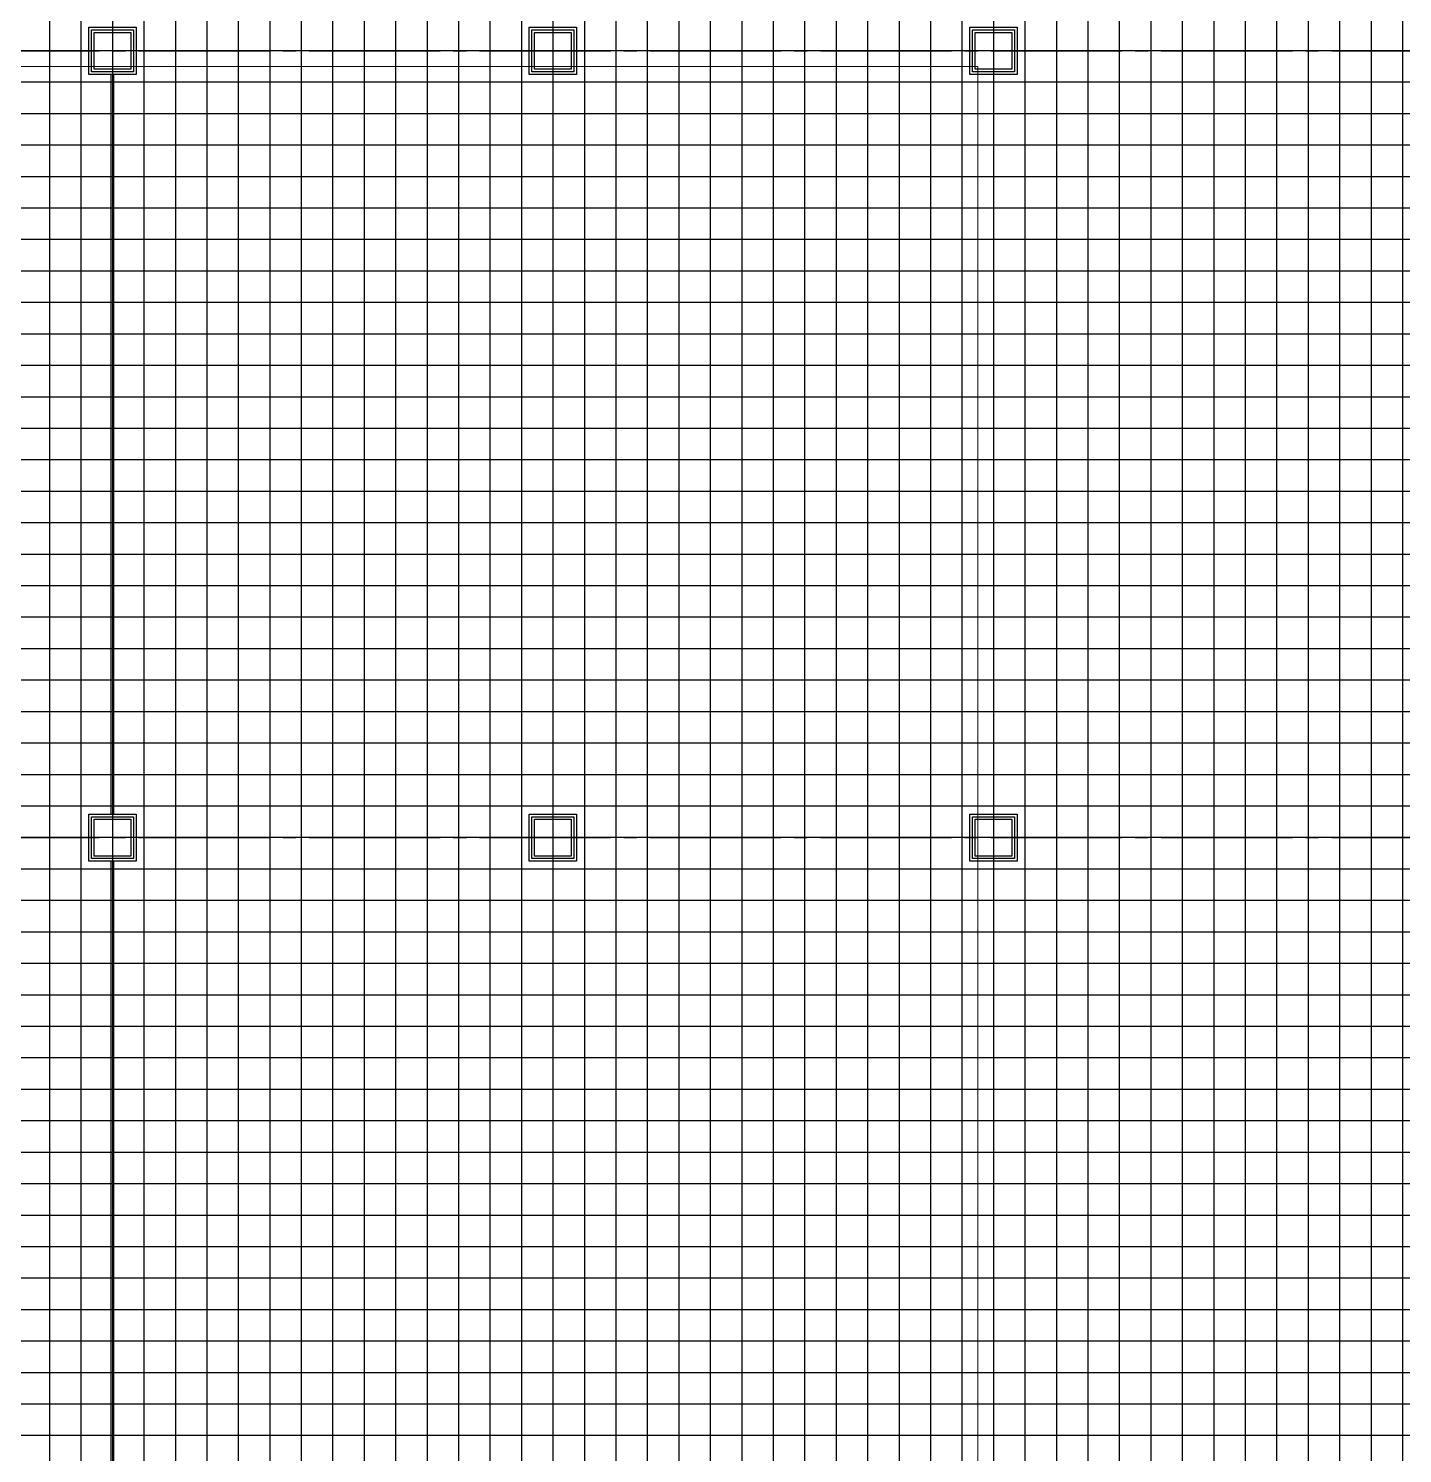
# Model space of a CAD drawing. Header units: millimetres. Extents: x -960 to 41501, y -1010 to 11880.
# Drawn here: x 7520 to 10140, y 4826 to 7542 of the extents above; entities that cross this region are included whole.
import ezdxf
from ezdxf.enums import TextEntityAlignment as Align

# ---------------------------------------------------------------- set-up
doc = ezdxf.new("R2010")
doc.units = ezdxf.units.MM
doc.header["$LTSCALE"] = 100
doc.linetypes.add('X-S-FAB-L10$0$COL-CEN-LIN', pattern=[3.25, 2.5, -0.25, 0.25, -0.25])
for name, color, linetype in [('0-XREF', 7, 'Continuous'), ('188K-SM-03-F10-ARCH-PA-Y2257103$0$K-P1S-4.2-單抗', 53, 'Continuous'), ('188K-SM-03-F10-ARCH-PA-Y2257103$0$K-P2D-4.2-雙抗', 53, 'Continuous'), ('188K-SM-03-F10-ARCH-RF-Y2257103$0$K-RF-0.55', 191, 'Continuous'), ('188K-SM-03-F10-ARCH-RF-Y2257103$0$K-RF-0.55-AREA', 6, 'Continuous'), ('X-S-FAB-L10$0$0-DIM-TXT', 8, 'Continuous'), ('X-S-FAB-L10$0$BLOCK', 8, 'Continuous'), ('X-S-FAB-L10$0$CCL', 8, 'X-S-FAB-L10$0$COL-CEN-LIN'), ('X-S-FAB-L10$0$COL-S', 8, 'Continuous'), ('X-S-FAB-L10$0$S-FNDN', 8, 'Continuous')]:
    doc.layers.add(name, color=color, linetype=linetype)
doc.styles.add('X-S-FAB-L10$0$CHINA', font='simplex.shx', dxfattribs={"width": 0.75, "bigfont": 'chineset.shx'})
doc.styles.add('X-S-FAB-L10$0$Standard', font='', dxfattribs={"width": 0.8})
doc.styles.add('X-S-FAB-L10$0$TG_NOTE_TEXT', font='simplex.shx', dxfattribs={"width": 0.75, "bigfont": 'chineset.shx'})
doc.styles.get('X-S-FAB-L10$0$Standard').set_extended_font_data('Microsoft JhengHei')

# ---------------------------------------------------------------- blocks, each defined once
blk = doc.blocks.new('X-S-FAB-L10$0$FAB2-L05')
at = {"layer": 'X-S-FAB-L10$0$CCL'}
for p, q in [((-18480, 11005), (-18480, 0)), ((-17640, 11005), (-17640, 0)), ((-16800, 11005), (-16800, 0)), ((-26880, 8220), (1210, 8220)), ((-26880, 6720), (1210, 6720))]:
    blk.add_line(p, q, dxfattribs=at)
at = {"layer": 'X-S-FAB-L10$0$COL-S'}
for points in [[(-18515, 8255), (-18445, 8255), (-18445, 8185), (-18515, 8185)], [(-17675, 8255), (-17605, 8255), (-17605, 8185), (-17675, 8185)], [(-16835, 8255), (-16765, 8255), (-16765, 8185), (-16835, 8185)], [(-18515, 6755), (-18445, 6755), (-18445, 6685), (-18515, 6685)], [(-17675, 6755), (-17605, 6755), (-17605, 6685), (-17675, 6685)], [(-16835, 6755), (-16765, 6755), (-16765, 6685), (-16835, 6685)]]:
    blk.add_lwpolyline(points, close=True, dxfattribs=at)
blk = doc.blocks.new('X-S-FAB-L10')
at = {"layer": 'X-S-FAB-L10$0$COL-S'}
for p, q in [((7645, 7535), (7715, 7535)), ((7645, 7465), (7645, 7535)), ((7715, 7535), (7715, 7465)), ((8485, 7535), (8555, 7535)), ((8485, 7465), (8485, 7535)), ((8555, 7535), (8555, 7465)), ((9325, 7535), (9395, 7535)), ((9325, 7465), (9325, 7535)), ((9395, 7535), (9395, 7465)), ((7715, 7465), (7645, 7465)), ((8555, 7465), (8485, 7465)), ((9395, 7465), (9325, 7465)), ((7645, 6035), (7715, 6035)), ((7645, 5965), (7645, 6035)), ((7715, 6035), (7715, 5965)), ((8485, 6035), (8555, 6035)), ((8485, 5965), (8485, 6035)), ((8555, 6035), (8555, 5965)), ((9325, 6035), (9395, 6035)), ((9325, 5965), (9325, 6035)), ((9395, 6035), (9395, 5965)), ((7715, 5965), (7645, 5965)), ((8555, 5965), (8485, 5965)), ((9395, 5965), (9325, 5965))]:
    blk.add_line(p, q, dxfattribs=at)
at = {"layer": 'X-S-FAB-L10$0$S-FNDN', "lineweight": 0, "flags": 128}
for points in [[(11935, 9055), (4350, 9055), (4350, 7470), (9330, 7470), (9330, -55), (11935, -55), (11935, 4530), (11070, 4530), (11070, 5003), (11935, 5003)], [(4350, 7470), (1830, 7470), (1830, 1500), (1812.5, 1500), (1812.5, -55), (9330, -55), (9330, 7470)]]:
    blk.add_lwpolyline(points, close=True, dxfattribs=at)
at = {"layer": 'X-S-FAB-L10$0$BLOCK'}
blk.add_blockref('X-S-FAB-L10$0$FAB2-L05', (26160, -720), dxfattribs=at)
at = {"style": 'X-S-FAB-L10$0$TG_NOTE_TEXT', "width": 0.5, "flags": 1}
for p in [(7463.3, 9020), (18268.3, 8649), (11197.8, 4800.2), (16485.8, 4800.2), (25420.3, 2635), (13360, 320, 0), (7463.3, -33.3)]:
    blk.add_attdef('WH', text='', height=20, dxfattribs=at).set_placement(p, align=Align.BOTTOM_LEFT)
at = {"width": 0.5}
for style, p in [('X-S-FAB-L10$0$TG_NOTE_TEXT', (7585, 9020)), ('X-S-FAB-L10$0$TG_NOTE_TEXT', (18390, 8649)), ('X-S-FAB-L10$0$TG_NOTE_TEXT', (11117.5, 4813.5)), ('X-S-FAB-L10$0$TG_NOTE_TEXT', (16607.5, 4813.5)), ('X-S-FAB-L10$0$TG_NOTE_TEXT', (25350, 2635)), ('X-S-FAB-L10$0$Standard', (13129.4, 325, 0)), ('X-S-FAB-L10$0$TG_NOTE_TEXT', (7585, -20))]:
    blk.add_attdef('DESC', text='', height=10, dxfattribs=dict(at, style=style)).set_placement(p, align=Align.BOTTOM_LEFT)
for tag, style, p in [('TYPE', 'X-S-FAB-L10$0$TG_NOTE_TEXT', (7619.3, 9020)), ('NO', 'X-S-FAB-L10$0$TG_NOTE_TEXT', (7650.1, 9020)), ('TYPE', 'X-S-FAB-L10$0$TG_NOTE_TEXT', (18424.2, 8649)), ('NO', 'X-S-FAB-L10$0$TG_NOTE_TEXT', (18455, 8649)), ('NO', 'X-S-FAB-L10$0$TG_NOTE_TEXT', (11088.6, 4813.5)), ('TYPE', 'X-S-FAB-L10$0$TG_NOTE_TEXT', (11151.8, 4813.5)), ('TYPE', 'X-S-FAB-L10$0$TG_NOTE_TEXT', (16641.8, 4813.5)), ('NO', 'X-S-FAB-L10$0$TG_NOTE_TEXT', (16672.6, 4813.5)), ('NO', 'X-S-FAB-L10$0$TG_NOTE_TEXT', (25313, 2635)), ('TYPE', 'X-S-FAB-L10$0$TG_NOTE_TEXT', (25350, 2635)), ('NO', 'X-S-FAB-L10$0$Standard', (13100, 320, 0)), ('TYPE', 'X-S-FAB-L10$0$Standard', (13129.4, 320, 0)), ('TYPE', 'X-S-FAB-L10$0$TG_NOTE_TEXT', (7619.3, -20)), ('NO', 'X-S-FAB-L10$0$TG_NOTE_TEXT', (7650.1, -20))]:
    blk.add_attdef(tag, text='', height=10, dxfattribs=dict(at, style=style)).set_placement(p, align=Align.BOTTOM_RIGHT)
at = {"style": 'X-S-FAB-L10$0$TG_NOTE_TEXT', "width": 0.5, "flags": 1}
for rotation, p in [(180, (43, 7480)), (180, (943, 7480)), (90, (24310, 3717.8)), (270, (17080, 1711.7))]:
    blk.add_attdef('WH', text='', height=20, rotation=rotation, dxfattribs=at).set_placement(p, align=Align.BOTTOM_LEFT)
at = {"width": 0.5}
for rotation, style, p in [(180, 'X-S-FAB-L10$0$Standard', (317.6, 7480)), (180, 'X-S-FAB-L10$0$Standard', (1217.6, 7480)), (90, 'X-S-FAB-L10$0$TG_NOTE_TEXT', (24310, 3647.5)), (270, 'X-S-FAB-L10$0$TG_NOTE_TEXT', (17080, 1605))]:
    blk.add_attdef('DESC', text='', height=10, rotation=rotation, dxfattribs=dict(at, style=style)).set_placement(p, align=Align.BOTTOM_LEFT)
for tag, rotation, style, p in [('TYPE', 180, 'X-S-FAB-L10$0$Standard', (317.6, 7480)), ('NO', 180, 'X-S-FAB-L10$0$Standard', (347, 7480)), ('TYPE', 180, 'X-S-FAB-L10$0$Standard', (1217.6, 7480)), ('NO', 180, 'X-S-FAB-L10$0$Standard', (1247, 7480)), ('TYPE', 90, 'X-S-FAB-L10$0$TG_NOTE_TEXT', (24310, 3647.5)), ('NO', 90, 'X-S-FAB-L10$0$TG_NOTE_TEXT', (24310, 3610.5)), ('TYPE', 270, 'X-S-FAB-L10$0$TG_NOTE_TEXT', (17080, 1605)), ('NO', 270, 'X-S-FAB-L10$0$TG_NOTE_TEXT', (17080, 1573))]:
    blk.add_attdef(tag, text='', height=10, rotation=rotation, dxfattribs=dict(at, style=style)).set_placement(p, align=Align.BOTTOM_RIGHT)
at = {"layer": 'X-S-FAB-L10$0$0-DIM-TXT', "style": 'X-S-FAB-L10$0$CHINA', "width": 0.75}
for p in [(667.4, 7855.1, -2689.4), (22627.4, 6728.8), (25644.7, 6728.8), (24778.8, 5569.1), (1118.3, 4980), (417.8, 4594.6), (23874.8, 4355), (22927.4, 4330.1), (23749.9, 3901.4), (417.8, 3765.2), (1118.3, 3730), (417.8, 3115.8), (536.9, 2227.8), (16909, 1782.7), (888.4, 880.5), (16977.4, 750), (18878.8, 750), (25641.2, 553.2), (21364, 526.9)]:
    blk.add_attdef('HIG', text='', height=80, dxfattribs=at).set_placement(p, align=Align.MIDDLE_LEFT)
blk = doc.blocks.new('188K-SM-03-F10-ARCH-RF-Y2257103')
at = {"layer": '188K-SM-03-F10-ARCH-RF-Y2257103$0$K-RF-0.55'}
for p, q in [((7560, 9035), (7560, -35)), ((7620, 9035), (7620, -35)), ((7740, 9012.5), (7740, -12.5)), ((7800, 9012.5), (7800, -12.5)), ((7860, 9012.5), (7860, -12.5)), ((7920, 9012.5), (7920, -12.5)), ((7980, 9012.5), (7980, -12.5)), ((8040, 9012.5), (8040, -12.5)), ((8100, 9012.5), (8100, -12.5)), ((8160, 9012.5), (8160, -12.5)), ((8220, 9012.5), (8220, -12.5)), ((8280, 9012.5), (8280, -12.5)), ((8340, 9012.5), (8340, -12.5)), ((8400, 9012.5), (8400, -12.5)), ((8460, 9012.5), (8460, -12.5)), ((8580, 9012.5), (8580, -12.5)), ((8640, 9012.5), (8640, -12.5)), ((8700, 9012.5), (8700, -12.5)), ((8760, 9012.5), (8760, -12.5)), ((8820, 9012.5), (8820, -12.5)), ((8880, 9012.5), (8880, -12.5)), ((8940, 9012.5), (8940, -12.5)), ((9000, 9012.5), (9000, -12.5)), ((9060, 9012.5), (9060, -12.5)), ((9120, 9012.5), (9120, -12.5)), ((9180, 9012.5), (9180, -12.5)), ((9240, 9012.5), (9240, -12.5)), ((9300, 9012.5), (9300, -12.5)), ((9420, 9012.5), (9420, -12.5)), ((9480, 9012.5), (9480, -12.5)), ((9540, 9012.5), (9540, -12.5)), ((9600, 9012.5), (9600, -12.5)), ((9660, 9012.5), (9660, -12.5)), ((9720, 9012.5), (9720, -12.5)), ((9780, 9012.5), (9780, -12.5)), ((9840, 9012.5), (9840, -12.5)), ((9900, 9012.5), (9900, -12.5)), ((9960, 9012.5), (9960, -12.5)), ((10020, 9012.5), (10020, -12.5)), ((10080, 9012.5), (10080, -12.5)), ((10140, 9012.5), (10140, -12.5)), ((7680, 8965), (7680, 35)), ((8520, 8965), (8520, 35)), ((9360, 8965), (9360, 35)), ((19285, 7500), (1845, 7500)), ((19320, 7440), (1845, 7440)), ((19320, 7380), (1845, 7380)), ((21180, 7320), (1845, 7320)), ((21349.5, 7260), (1845, 7260)), ((21349.5, 7200), (1845, 7200)), ((21349.5, 7140), (1845, 7140)), ((21349.5, 7080), (1845, 7080)), ((21349.5, 7020), (1845, 7020)), ((21349.5, 6960), (1845, 6960)), ((21349.5, 6900), (1845, 6900)), ((21349.5, 6840), (1845, 6840)), ((21349.5, 6780), (1845, 6780)), ((21349.5, 6720), (1845, 6720)), ((21349.5, 6660), (1845, 6660)), ((21349.5, 6600), (1845, 6600)), ((21349.5, 6540), (1845, 6540)), ((21349.5, 6480), (1845, 6480)), ((21349.5, 6420), (1845, 6420)), ((21349.5, 6360), (1845, 6360)), ((21349.5, 6300), (1845, 6300)), ((21349.5, 6240), (1845, 6240)), ((21349.5, 6180), (1845, 6180)), ((21349.5, 6120), (1845, 6120)), ((21349.5, 6060), (1845, 6060)), ((21349.5, 6000), (1845, 6000)), ((24315, 5940), (1845, 5940)), ((24315, 5880), (1845, 5880)), ((24315, 5820), (1845, 5820)), ((24315, 5760), (1845, 5760)), ((24315, 5700), (1845, 5700)), ((24315, 5640), (1845, 5640)), ((24315, 5580), (1845, 5580)), ((23575, 5520), (1845, 5520)), ((23575, 5460), (1845, 5460)), ((23575, 5400), (1845, 5400)), ((23575, 5340), (1845, 5340)), ((23575, 5280), (1845, 5280)), ((23575, 5220), (1845, 5220)), ((23575, 5160), (1845, 5160)), ((23575, 5100), (1845, 5100)), ((23575, 5040), (1845, 5040)), ((23505, 4980), (1845, 4980)), ((23505, 4920), (1845, 4920)), ((23505, 4860), (1845, 4860))]:
    blk.add_line(p, q, dxfattribs=at)
at = {"layer": '188K-SM-03-F10-ARCH-RF-Y2257103$0$K-RF-0.55-AREA'}
for points in [[(7645, 7535), (7715, 7535), (7715, 7465), (7645, 7465)], [(8485, 7535), (8555, 7535), (8555, 7465), (8485, 7465)], [(9325, 7535), (9395, 7535), (9395, 7465), (9325, 7465)], [(7645, 6035), (7715, 6035), (7715, 5965), (7645, 5965)], [(8485, 6035), (8555, 6035), (8555, 5965), (8485, 5965)], [(9325, 6035), (9395, 6035), (9395, 5965), (9325, 5965)]]:
    blk.add_lwpolyline(points, close=True, dxfattribs=at)
blk = doc.blocks.new('188K-SM-03-F10-ARCH-PA-Y2257103')
at = {"layer": '188K-SM-03-F10-ARCH-PA-Y2257103$0$K-P1S-4.2-單抗'}
for points in [[(7635, 7545), (7725, 7545), (7725, 7455), (7635, 7455)], [(7640, 7540), (7720, 7540), (7720, 7460), (7640, 7460)], [(8475, 7545), (8565, 7545), (8565, 7455), (8475, 7455)], [(8480, 7540), (8560, 7540), (8560, 7460), (8480, 7460)], [(9315, 7545), (9405, 7545), (9405, 7455), (9315, 7455)], [(9320, 7540), (9400, 7540), (9400, 7460), (9320, 7460)], [(7635, 6045), (7725, 6045), (7725, 5955), (7635, 5955)], [(7640, 6040), (7720, 6040), (7720, 5960), (7640, 5960)], [(8475, 6045), (8565, 6045), (8565, 5955), (8475, 5955)], [(8480, 6040), (8560, 6040), (8560, 5960), (8480, 5960)], [(9315, 6045), (9405, 6045), (9405, 5955), (9315, 5955)], [(9320, 6040), (9400, 6040), (9400, 5960), (9320, 5960)]]:
    blk.add_lwpolyline(points, close=True, dxfattribs=at)
at = {"layer": '188K-SM-03-F10-ARCH-PA-Y2257103$0$K-P2D-4.2-雙抗'}
for p, q in [((7677.5, 6045), (7677.5, 7455)), ((7677.5, 6045), (7677.5, 7455)), ((7677.5, 6045), (7677.5, 7455)), ((7682.5, 6045), (7682.5, 7455)), ((7682.5, 6045), (7682.5, 7455)), ((7682.5, 6045), (7682.5, 7455)), ((7677.5, 4545), (7677.5, 5955)), ((7677.5, 4545), (7677.5, 5955)), ((7677.5, 4545), (7677.5, 5955)), ((7682.5, 4545), (7682.5, 5955)), ((7682.5, 4545), (7682.5, 5955)), ((7682.5, 4545), (7682.5, 5955))]:
    blk.add_line(p, q, dxfattribs=at)

msp = doc.modelspace()

# ---------------------------------------------------------------- block references
for name in ['X-S-FAB-L10', '188K-SM-03-F10-ARCH-RF-Y2257103']:
    msp.add_blockref(name, (0, 0))
at = {"layer": '0-XREF'}
msp.add_blockref('188K-SM-03-F10-ARCH-PA-Y2257103', (0, 0), dxfattribs=at)

doc.saveas('drawing.dxf')
